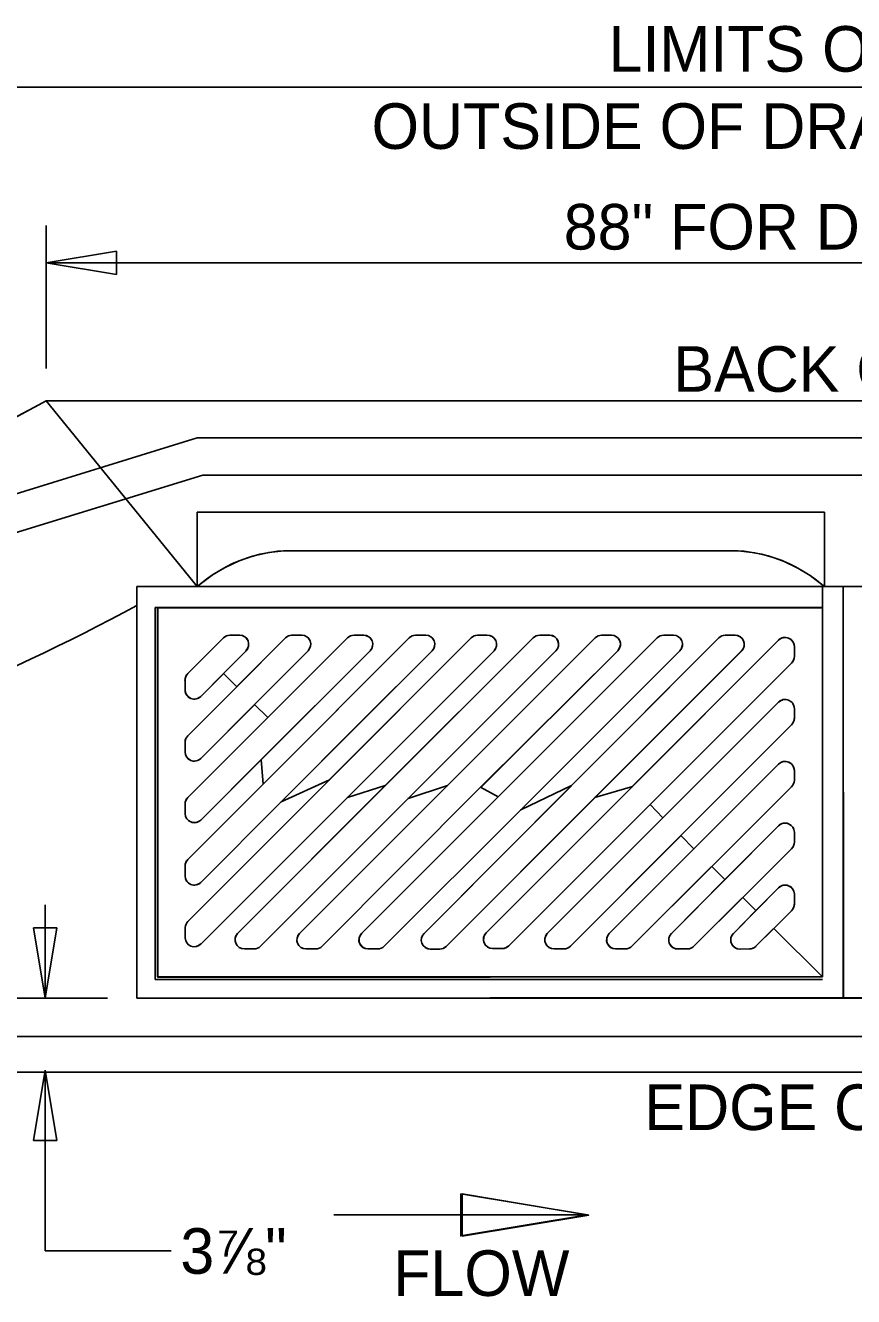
# Model space of a CAD drawing. Extents: x 1.6 to 16.8, y 0.6 to 10.3.
# Drawn here: x 4.956 to 6.59, y 4.587 to 7.096 of the extents above; entities that cross this region are included whole.
import ezdxf

# ---------------------------------------------------------------- set-up
doc = ezdxf.new("R2010")
doc.units = 0
for name, color, linetype in [('SD_P_Dimension Lines', 7, 'Continuous'), ('SD_P_Dimension Text', 7, 'Continuous'), ('SD_P_Prop Hidden Lines', 7, 'Continuous'), ('SD_P_Shading', 7, 'Continuous'), ('SD_P_Subtitles', 7, 'Continuous'), ('SD_X_Exist Hidden Lines', 7, 'Continuous'), ('SH_P_Sheet Border', 7, 'Continuous')]:
    doc.layers.add(name, color=color, linetype=linetype)

msp = doc.modelspace()

# ---------------------------------------------------------------- linework, layer by layer
at = {"layer": 'SD_P_Dimension Lines'}
for p, q in [((3.383, 6.9745), (9.7566, 6.9745)), ((4.9968, 6.4188), (4.9968, 6.7012)), ((5.1354, 6.6509), (4.9968, 6.6278)), ((5.1354, 6.6047), (5.1354, 6.6509)), ((4.9968, 6.6278), (8.1428, 6.6278)), ((4.9968, 6.6278), (5.1354, 6.6047)), ((4.9948, 5.3602), (4.9948, 5.1763)), ((5.018, 5.3148), (4.9718, 5.3148)), ((4.9718, 5.3148), (4.9949, 5.1763)), ((4.9949, 5.1763), (5.018, 5.3148)), ((4.872, 5.1763), (5.1177, 5.1763)), ((4.9949, 5.0341), (4.9718, 4.8956)), ((4.9948, 5.0342), (4.9948, 4.6773)), ((5.018, 4.8956), (4.9949, 5.0341)), ((4.9718, 4.8956), (5.018, 4.8956)), ((5.5648, 4.7486), (6.0648, 4.7486)), ((4.9948, 4.6773), (5.2432, 4.6773))]:
    msp.add_line(p, q, dxfattribs=at)
at = {"layer": 'SD_P_Prop Hidden Lines'}
for p, q in [((5.2948, 6.1354), (6.5327, 6.1354)), ((5.2948, 5.9886), (5.2948, 6.1354)), ((6.5327, 5.9886), (6.5327, 6.1354)), ((3.5707, 5.1003), (9.5833, 5.1003))]:
    msp.add_line(p, q, dxfattribs=at)
msp.add_arc((3.2813, 9.4303), 3.9611, 271.4712, 298.572, dxfattribs=at)
at = {"layer": 'SD_P_Shading'}
for points in [[(6.8307, 6.3554), (4.9968, 6.3554), (5.2951, 5.9886), (5.3058, 5.9976), (5.327, 6.013), (5.3498, 6.0265), (5.3774, 6.0394), (5.404, 6.0486), (5.4362, 6.056), (5.4657, 6.0594), (6.3625, 6.0594), (6.395, 6.0554), (6.4213, 6.0492), (6.4491, 6.0398), (6.48, 6.0253), (6.5043, 6.0105), (6.5166, 6.0016), (6.5324, 5.9886), (6.5698, 5.9886), (6.5704, 5.1774), (5.1758, 5.1764), (5.1758, 5.9886), (5.2951, 5.9886), (4.9968, 6.3554), (4.9168, 6.3121)], [(7.9632, 5.1763), (6.5698, 5.1763), (6.5698, 5.9886), (6.6069, 5.9886)], [(3.383, 5.0305), (9.7553, 5.0305)]]:
    msp.add_lwpolyline(points, dxfattribs=at)
for points in [[(5.1758, 5.9886), (5.1758, 5.1764), (6.5287, 5.1764), (6.5698, 5.1763), (6.5698, 5.9886), (6.5287, 5.9886), (6.5287, 5.2184), (5.2175, 5.2173), (5.2169, 5.9467), (6.5287, 5.9468), (6.5287, 5.9886)], [(7.9632, 5.9886), (7.9632, 5.1764), (6.5704, 5.1774), (6.5698, 5.9886), (6.6103, 5.9887), (6.6103, 5.2184), (7.9221, 5.2183), (7.9221, 5.9467), (6.6103, 5.9468), (6.6103, 5.9887)], [(5.2169, 5.2183), (6.5287, 5.2184), (6.4325, 5.3137), (6.3975, 5.2787), (6.3947, 5.2764), (6.3916, 5.2748), (6.3879, 5.2737), (6.3847, 5.2734), (6.366, 5.273), (6.3611, 5.2736), (6.3562, 5.2758), (6.3525, 5.2789), (6.3492, 5.2842), (6.3478, 5.2893), (6.3481, 5.2951), (6.35, 5.3001), (6.353, 5.3041), (6.3975, 5.3491), (6.3713, 5.3749), (6.2751, 5.2787), (6.2726, 5.2766), (6.2692, 5.2748), (6.2663, 5.2738), (6.2622, 5.2734), (6.243, 5.2734), (6.2387, 5.2739), (6.2336, 5.2762), (6.2297, 5.2794), (6.2265, 5.2846), (6.2253, 5.2895), (6.2255, 5.2945), (6.2275, 5.3001), (6.2305, 5.3041), (6.3363, 5.4103), (6.3101, 5.4361), (6.1527, 5.2787), (6.1503, 5.2767), (6.1468, 5.2748), (6.1435, 5.2738), (6.1398, 5.2734), (6.1206, 5.2734), (6.1158, 5.2741), (6.1112, 5.2762), (6.107, 5.2798), (6.1041, 5.2846), (6.1029, 5.2897), (6.1032, 5.2951), (6.105, 5.3), (6.1081, 5.3041), (6.2751, 5.4711), (6.2493, 5.4973), (6.0312, 5.2787), (6.0285, 5.2765), (6.0253, 5.2748), (6.022, 5.2738), (6.0183, 5.2734), (5.9991, 5.2734), (5.9941, 5.2741), (5.9893, 5.2762), (5.9852, 5.2797), (5.9822, 5.2846), (5.981, 5.289), (5.981, 5.2942), (5.9826, 5.2995), (5.9857, 5.3041), (6.2139, 5.5323), (6.1886, 5.5585), (5.9096, 5.2796), (5.9068, 5.2773), (5.9037, 5.2757), (5.9003, 5.2746), (5.8968, 5.2743), (5.8775, 5.2743), (5.8732, 5.2748), (5.868, 5.2771), (5.864, 5.2806), (5.861, 5.2855), (5.8598, 5.2904), (5.8602, 5.2961), (5.8621, 5.3012), (5.8651, 5.305), (6.1536, 5.5939), (6.0797, 5.5721), (5.7861, 5.2785), (5.7832, 5.2761), (5.7802, 5.2746), (5.7768, 5.2735), (5.7732, 5.2732), (5.7543, 5.2732), (5.7498, 5.2739), (5.7451, 5.2761), (5.7407, 5.2801), (5.7381, 5.2847), (5.737, 5.2903), (5.7374, 5.2947), (5.7393, 5.2998), (5.7426, 5.3041), (6.0334, 5.5957), (5.9333, 5.548), (5.664, 5.2787), (5.6613, 5.2765), (5.658, 5.2748), (5.6545, 5.2737), (5.6511, 5.2734), (5.6318, 5.2734), (5.6269, 5.2741), (5.6222, 5.2763), (5.6179, 5.2802), (5.6153, 5.2846), (5.6141, 5.2896), (5.6144, 5.2951), (5.6162, 5.2999), (5.6194, 5.3041), (5.8887, 5.5734), (5.8537, 5.5926), (5.5415, 5.2787), (5.5387, 5.2764), (5.5356, 5.2748), (5.5324, 5.2738), (5.5287, 5.2734), (5.5094, 5.2734), (5.5048, 5.274), (5.4996, 5.2764), (5.4957, 5.28), (5.4929, 5.2846), (5.4917, 5.2892), (5.492, 5.295), (5.4939, 5.3001), (5.4969, 5.3041), (5.7885, 5.5957), (5.7112, 5.5703), (5.42, 5.2787), (5.4173, 5.2765), (5.4141, 5.2748), (5.4106, 5.2737), (5.4071, 5.2734), (5.3879, 5.2734), (5.3829, 5.2741), (5.3777, 5.2765), (5.3738, 5.28), (5.3711, 5.2846), (5.3698, 5.2896), (5.3699, 5.2946), (5.3717, 5.3), (5.3745, 5.3041), (5.6661, 5.5957), (5.5914, 5.5725), (5.302, 5.2831), (5.298, 5.2801), (5.2932, 5.2782), (5.2879, 5.2778), (5.2826, 5.279), (5.2789, 5.281), (5.2751, 5.2847), (5.2724, 5.2895), (5.2714, 5.2954), (5.2714, 5.3155), (5.2717, 5.3187), (5.2728, 5.3221), (5.2744, 5.3251), (5.2766, 5.3277), (5.556, 5.6075), (5.4607, 5.5638), (5.302, 5.4046), (5.298, 5.4016), (5.2928, 5.3997), (5.2879, 5.3993), (5.2821, 5.4007), (5.2781, 5.403), (5.2742, 5.407), (5.2718, 5.4117), (5.2709, 5.4175), (5.2709, 5.4368), (5.2713, 5.4404), (5.2724, 5.444), (5.274, 5.447), (5.2766, 5.4501), (5.4253, 5.5988), (5.4213, 5.6473), (5.302, 5.5279), (5.2981, 5.525), (5.2927, 5.523), (5.2876, 5.5227), (5.2821, 5.524), (5.2783, 5.5261), (5.2745, 5.5299), (5.2719, 5.5348), (5.2709, 5.5408), (5.2709, 5.5592), (5.2714, 5.5634), (5.2724, 5.5664), (5.274, 5.5694), (5.2766, 5.5725), (5.434, 5.7299), (5.4078, 5.7557), (5.302, 5.6495), (5.2975, 5.6462), (5.2925, 5.6445), (5.2872, 5.6442), (5.2821, 5.6455), (5.2779, 5.648), (5.2741, 5.652), (5.2718, 5.6565), (5.2709, 5.6624), (5.2709, 5.6825), (5.2715, 5.6861), (5.2726, 5.6888), (5.2743, 5.6916), (5.2766, 5.6941), (5.3728, 5.7907), (5.3466, 5.8169), (5.302, 5.7719), (5.2976, 5.7687), (5.2927, 5.7669), (5.2876, 5.7666), (5.2821, 5.7679), (5.2784, 5.77), (5.2748, 5.7734), (5.2721, 5.7783), (5.2712, 5.7811), (5.2709, 5.7848), (5.2709, 5.8031), (5.2712, 5.8069), (5.2723, 5.8108), (5.2742, 5.8143), (5.2766, 5.8173), (5.3116, 5.8523), (5.3466, 5.8873), (5.3493, 5.8896), (5.3525, 5.8912), (5.3561, 5.8923), (5.3594, 5.8926), (5.3787, 5.8926), (5.3839, 5.8918), (5.3887, 5.8895), (5.3926, 5.8859), (5.3952, 5.8815), (5.3964, 5.876), (5.3962, 5.8715), (5.3945, 5.8664), (5.3912, 5.8619), (5.3466, 5.8169), (5.3728, 5.7907), (5.469, 5.8873), (5.4716, 5.8894), (5.4749, 5.8912), (5.4782, 5.8922), (5.4807, 5.8925), (5.5011, 5.8926), (5.5063, 5.8918), (5.5114, 5.8893), (5.5153, 5.8854), (5.5176, 5.8814), (5.5188, 5.8759), (5.5185, 5.8709), (5.5167, 5.8662), (5.5136, 5.8619), (5.4078, 5.7557), (5.434, 5.7299), (5.5914, 5.8873), (5.5941, 5.8895), (5.5973, 5.8912), (5.6003, 5.8922), (5.6043, 5.8926), (5.6235, 5.8926), (5.6292, 5.8917), (5.6338, 5.8893), (5.6376, 5.8856), (5.64, 5.8815), (5.6412, 5.8763), (5.6409, 5.8708), (5.6393, 5.8664), (5.636, 5.8619), (5.4213, 5.6473), (5.4253, 5.5988), (5.7129, 5.8873), (5.7155, 5.8894), (5.7188, 5.8912), (5.7219, 5.8922), (5.7258, 5.8926), (5.7459, 5.8926), (5.7511, 5.8918), (5.7562, 5.8893), (5.7601, 5.8855), (5.7624, 5.8815), (5.7637, 5.8761), (5.7632, 5.8705), (5.7616, 5.8662), (5.7584, 5.8619), (5.4607, 5.5638), (5.556, 5.6075), (5.8353, 5.8873), (5.8379, 5.8895), (5.8412, 5.8913), (5.8445, 5.8923), (5.8482, 5.8927), (5.8666, 5.8927), (5.8723, 5.892), (5.8771, 5.8899), (5.8812, 5.8863), (5.884, 5.882), (5.8854, 5.8771), (5.8854, 5.8713), (5.8836, 5.866), (5.8808, 5.8619), (5.5914, 5.5725), (5.6661, 5.5957), (5.9577, 5.8873), (5.9603, 5.8894), (5.9637, 5.8913), (5.967, 5.8923), (5.9707, 5.8927), (5.9908, 5.8927), (5.9957, 5.8918), (6.0007, 5.8892), (6.0044, 5.8855), (6.0068, 5.8812), (6.0079, 5.8764), (6.0076, 5.8713), (6.0056, 5.866), (6.0023, 5.8619), (5.7112, 5.5703), (5.7885, 5.5957), (6.0801, 5.8873), (6.0829, 5.8895), (6.0861, 5.8912), (6.0896, 5.8923), (6.093, 5.8926), (6.1122, 5.8926), (6.1174, 5.8918), (6.1229, 5.889), (6.1265, 5.8854), (6.1287, 5.8814), (6.1299, 5.8768), (6.1299, 5.8723), (6.1284, 5.8672), (6.1268, 5.8643), (6.1247, 5.8619), (5.8537, 5.5926), (5.8887, 5.5734), (6.2026, 5.8873), (6.2052, 5.8895), (6.2085, 5.8912), (6.212, 5.8923), (6.2154, 5.8926), (6.2346, 5.8926), (6.2399, 5.8918), (6.2446, 5.8895), (6.2489, 5.8854), (6.2511, 5.8814), (6.2524, 5.8761), (6.2522, 5.8715), (6.2507, 5.8668), (6.2493, 5.8645), (6.2472, 5.8619), (5.9333, 5.548), (6.0334, 5.5957), (6.3241, 5.8873), (6.3269, 5.8896), (6.33, 5.8912), (6.3333, 5.8923), (6.337, 5.8926), (6.3562, 5.8926), (6.3622, 5.8916), (6.3668, 5.8892), (6.3707, 5.8855), (6.373, 5.8814), (6.3743, 5.8768), (6.3742, 5.8713), (6.3724, 5.866), (6.3691, 5.8615), (6.0797, 5.5721), (6.1536, 5.5939), (6.4421, 5.8829), (6.4462, 5.886), (6.4506, 5.8877), (6.4564, 5.8882), (6.462, 5.8869), (6.4669, 5.8839), (6.4704, 5.8798), (6.4726, 5.8748), (6.4732, 5.87), (6.4732, 5.8508), (6.4728, 5.847), (6.4717, 5.8436), (6.4699, 5.8404), (6.4675, 5.8375), (6.1886, 5.5585), (6.2139, 5.5323), (6.4421, 5.7605), (6.447, 5.764), (6.4513, 5.7655), (6.4567, 5.7658), (6.462, 5.7645), (6.4666, 5.7617), (6.4694, 5.7589), (6.4721, 5.7541), (6.473, 5.7507), (6.4732, 5.7476), (6.4732, 5.7284), (6.4727, 5.7246), (6.4716, 5.7216), (6.4701, 5.7189), (6.4675, 5.7159), (6.2493, 5.4973), (6.2751, 5.4711), (6.4421, 5.6381), (6.4467, 5.6415), (6.4513, 5.6431), (6.4567, 5.6434), (6.462, 5.6421), (6.4664, 5.6395), (6.4702, 5.6354), (6.4725, 5.6304), (6.4733, 5.6253), (6.4733, 5.606), (6.4727, 5.6023), (6.4717, 5.5994), (6.4701, 5.5965), (6.4675, 5.5935), (6.3101, 5.4361), (6.3363, 5.4103), (6.4421, 5.5166), (6.4471, 5.5201), (6.4514, 5.5215), (6.4566, 5.5218), (6.462, 5.5205), (6.4672, 5.5173), (6.4706, 5.5131), (6.4724, 5.5092), (6.4732, 5.5037), (6.4732, 5.4844), (6.4729, 5.4812), (6.4717, 5.4772), (6.4701, 5.4743), (6.4675, 5.4711), (6.3713, 5.3749), (6.3975, 5.3491), (6.4421, 5.3942), (6.4467, 5.3975), (6.4511, 5.3991), (6.457, 5.3994), (6.462, 5.3981), (6.466, 5.3958), (6.4699, 5.3918), (6.4723, 5.3872), (6.4733, 5.3813), (6.4733, 5.362), (6.4728, 5.3584), (6.4717, 5.3548), (6.4698, 5.3513), (6.4675, 5.3487), (6.4325, 5.3137), (6.5287, 5.2184), (6.5287, 5.9468), (5.2169, 5.9467)]]:
    msp.add_lwpolyline(points, close=True, dxfattribs=at)
at = {"layer": 'SD_P_Subtitles'}
for points in [[(5.8148, 4.7902), (6.0648, 4.7486), (5.8148, 4.707)], [(5.8175, 4.7898), (6.0675, 4.7482), (5.8175, 4.7066)]]:
    msp.add_lwpolyline(points, close=True, dxfattribs=at)
at = {"layer": 'SD_X_Exist Hidden Lines'}
for p, q in [((3.5297, 5.7379), (5.2948, 6.2821)), ((5.2948, 6.2821), (7.8448, 6.2821)), ((3.5297, 5.6612), (5.3059, 6.2087)), ((5.3059, 6.2087), (7.8337, 6.2087))]:
    msp.add_line(p, q, dxfattribs=at)
at = {"layer": 'SH_P_Sheet Border'}
for p, q in [((4.9968, 6.3554), (8.1428, 6.3554)), ((5.465, 6.0594), (6.3625, 6.0594)), ((5.1758, 5.9886), (6.5287, 5.9886)), ((6.5698, 5.9886), (5.1758, 5.9886)), ((5.1758, 5.1764), (5.1758, 5.9886)), ((6.5698, 5.9886), (7.9632, 5.9886)), ((6.5698, 5.9886), (6.5698, 5.1763)), ((5.2119, 5.9476), (5.2119, 5.2132)), ((6.5287, 5.9476), (5.2119, 5.9476)), ((5.2163, 5.9468), (5.2163, 5.2184)), ((6.5287, 5.9468), (5.2163, 5.9468)), ((6.5287, 5.9468), (6.5287, 5.2184)), ((6.5287, 5.9468), (6.5287, 5.2184)), ((5.2766, 5.8173), (5.3466, 5.8873)), ((5.2766, 5.6941), (5.469, 5.8873)), ((5.2766, 5.5725), (5.5914, 5.8873)), ((5.2766, 5.3277), (5.8353, 5.8873)), ((5.3787, 5.8926), (5.3594, 5.8926)), ((5.3745, 5.3041), (5.9577, 5.8873)), ((5.5011, 5.8926), (5.4818, 5.8926)), ((5.4969, 5.3041), (6.0801, 5.8873)), ((5.573, 5.7474), (5.7129, 5.8873)), ((5.6235, 5.8926), (5.6043, 5.8926)), ((5.7459, 5.8926), (5.7258, 5.8926)), ((5.7426, 5.3041), (6.3241, 5.8873)), ((5.8666, 5.8927), (5.8482, 5.8927)), ((5.8651, 5.305), (6.4421, 5.8829)), ((5.8887, 5.5734), (6.2026, 5.8873)), ((5.9908, 5.8927), (5.9707, 5.8927)), ((6.1122, 5.8926), (6.093, 5.8926)), ((6.2346, 5.8926), (6.2154, 5.8926)), ((6.3562, 5.8926), (6.337, 5.8926)), ((5.302, 5.7719), (5.3912, 5.8619)), ((5.302, 5.6495), (5.5136, 5.8619)), ((5.302, 5.2831), (5.8808, 5.8619)), ((5.42, 5.2787), (6.0023, 5.8619)), ((5.5407, 5.7666), (5.636, 5.8619)), ((5.6194, 5.7229), (5.7584, 5.8619)), ((5.7861, 5.2785), (6.3696, 5.8619)), ((5.8546, 5.5918), (6.1247, 5.8619)), ((5.9333, 5.548), (6.2472, 5.8619)), ((6.4732, 5.87), (6.4732, 5.8508)), ((5.9096, 5.2796), (6.4675, 5.8375)), ((5.2709, 5.8031), (5.2709, 5.7848)), ((5.2766, 5.4501), (5.5739, 5.7474)), ((5.302, 5.5279), (5.5407, 5.7666)), ((5.9857, 5.3041), (6.4421, 5.7605)), ((6.4732, 5.7476), (6.4732, 5.7284)), ((5.302, 5.4046), (5.6194, 5.7229)), ((6.0312, 5.2787), (6.4675, 5.7159)), ((5.2709, 5.6825), (5.2709, 5.6624)), ((6.1081, 5.3041), (6.4421, 5.6381)), ((6.4733, 5.6253), (6.4733, 5.606)), ((5.5415, 5.2787), (5.8537, 5.5926)), ((5.6194, 5.3041), (5.8887, 5.5734)), ((6.1527, 5.2787), (6.4675, 5.5935)), ((5.2709, 5.5592), (5.2709, 5.5408)), ((5.664, 5.2787), (5.9333, 5.548)), ((6.2305, 5.3041), (6.4421, 5.5166)), ((6.4732, 5.5037), (6.4732, 5.4844)), ((6.2751, 5.2787), (6.4675, 5.4711)), ((5.2709, 5.4368), (5.2709, 5.4175)), ((6.353, 5.3041), (6.4421, 5.3942)), ((6.4733, 5.3813), (6.4733, 5.362)), ((6.3975, 5.2787), (6.4675, 5.3487)), ((5.2714, 5.3155), (5.2714, 5.2954)), ((5.4071, 5.2734), (5.3879, 5.2734)), ((5.5287, 5.2734), (5.5094, 5.2734)), ((5.6511, 5.2734), (5.6318, 5.2734)), ((5.7736, 5.2732), (5.7543, 5.2732)), ((5.8968, 5.2743), (5.8775, 5.2743)), ((6.0183, 5.2734), (5.9991, 5.2734)), ((6.1398, 5.2734), (6.1206, 5.2734)), ((6.2622, 5.2734), (6.243, 5.2734)), ((6.3847, 5.2734), (6.366, 5.273)), ((6.5287, 5.2132), (5.2119, 5.2132)), ((6.5287, 5.2184), (5.2163, 5.2184)), ((6.5698, 5.1764), (5.1758, 5.1764)), ((6.5698, 5.1763), (7.9632, 5.1763)), ((2.9117, 5.0305), (6.5733, 5.0305)), ((10.2266, 5.0305), (6.5651, 5.0305))]:
    msp.add_line(p, q, dxfattribs=at)
for centre, radius, start, end in [((3.2813, 9.4303), 3.521, 271.6552, 299.1579), ((5.4844, 5.7736), 0.2865, 93.8833, 131.354), ((6.3431, 5.7736), 0.2865, 48.646, 86.1167), ((5.3594, 5.8744), 0.0182, 90, 135), ((5.3786, 5.8747), 0.0179, 314.6154, 89.6154), ((5.4818, 5.8744), 0.0182, 90, 134.9106), ((5.501, 5.8747), 0.0179, 314.6607, 89.6607), ((5.6043, 5.8744), 0.0182, 90, 135), ((5.6234, 5.8747), 0.0179, 314.6154, 89.6154), ((5.7258, 5.8744), 0.0182, 90, 135), ((5.7458, 5.8747), 0.0179, 314.6154, 89.6154), ((5.8482, 5.8744), 0.0182, 90, 135.1206), ((5.8673, 5.8744), 0.0183, 317.2995, 92.2995), ((5.9707, 5.8744), 0.0182, 90, 135.1578), ((5.9902, 5.8749), 0.0178, 313.121, 88.121), ((6.093, 5.8744), 0.0182, 90, 134.8892), ((6.1121, 5.8747), 0.0179, 314.6154, 89.6154), ((6.2154, 5.8744), 0.0182, 90, 134.8193), ((6.2345, 5.8747), 0.0179, 314.7071, 89.7071), ((6.337, 5.8744), 0.0182, 90, 135), ((6.3562, 5.8744), 0.0182, 315, 90), ((6.455, 5.87), 0.0182, 0, 135), ((6.4543, 5.8511), 0.019, 314.2024, 359.2024), ((5.2909, 5.8033), 0.0201, 135.5321, 180.4564), ((5.2891, 5.7848), 0.0182, 180, 315), ((6.455, 5.7476), 0.0182, 0, 135), ((6.4553, 5.7291), 0.0179, 312.7595, 357.7595), ((5.2877, 5.6813), 0.0169, 131.1396, 176.1396), ((5.2891, 5.6624), 0.0182, 180, 315), ((6.4551, 5.6253), 0.0182, 0, 135.157), ((6.4553, 5.6067), 0.018, 312.6879, 357.6879), ((5.2898, 5.559), 0.0189, 134.0918, 179.313), ((5.2891, 5.5408), 0.0182, 180, 315), ((6.455, 5.5037), 0.0182, 0, 135), ((6.4543, 5.4847), 0.019, 314.2024, 359.2024), ((5.2898, 5.4365), 0.019, 134.2024, 179.2024), ((5.2891, 5.4175), 0.0182, 180, 315), ((6.455, 5.3813), 0.0182, 0, 135.0522), ((6.4542, 5.3623), 0.019, 314.1783, 359.1783), ((5.2888, 5.3152), 0.0174, 134.3573, 179.2456), ((5.2892, 5.2956), 0.0178, 180.6986, 315.6986), ((5.3879, 5.2916), 0.0182, 135.2146, 270), ((5.5095, 5.2913), 0.0179, 134.6154, 269.6154), ((5.632, 5.2913), 0.0179, 134.6154, 269.6154), ((5.7549, 5.291), 0.0179, 133.0779, 268.3371), ((5.8776, 5.2922), 0.0179, 134.6154, 269.6154), ((5.9991, 5.2916), 0.0182, 135.1113, 270), ((6.1207, 5.2913), 0.0179, 134.5754, 269.6554), ((6.2431, 5.2913), 0.0179, 134.6154, 269.6154), ((6.3659, 5.2912), 0.0183, 135.3217, 270.0897), ((5.4071, 5.2916), 0.0182, 270, 315), ((5.5287, 5.2916), 0.0182, 270, 315), ((5.6511, 5.2916), 0.0182, 270, 315), ((5.7732, 5.2914), 0.0182, 270, 315), ((5.8968, 5.2925), 0.0182, 270, 315), ((6.0183, 5.2916), 0.0182, 270, 315), ((6.1398, 5.2916), 0.0182, 270, 315), ((6.2622, 5.2916), 0.0182, 270, 315), ((6.3847, 5.2916), 0.0182, 270, 315)]:
    msp.add_arc(centre, radius, start, end, dxfattribs=at)

# ---------------------------------------------------------------- texts
at = {"layer": 'SD_P_Dimension Text'}
for s, p in [('LIMITS OF PAYMENT', (6.1067, 7.0049)), ('OUTSIDE OF DRAINAGE INLET BOX +3\'-0"', (5.639, 6.8525)), ('88" FOR DOUBLE GRATE', (6.0181, 6.6538)), ('BACK OF CURB', (6.2345, 6.3731)), ('EDGE OF GUTTER', (6.1774, 4.916)), ('3⅞"', (5.2616, 4.6323)), ('FLOW', (5.6817, 4.5885))]:
    msp.add_text(s, height=0.09, dxfattribs=at).set_placement(p)

doc.saveas('drawing.dxf')
